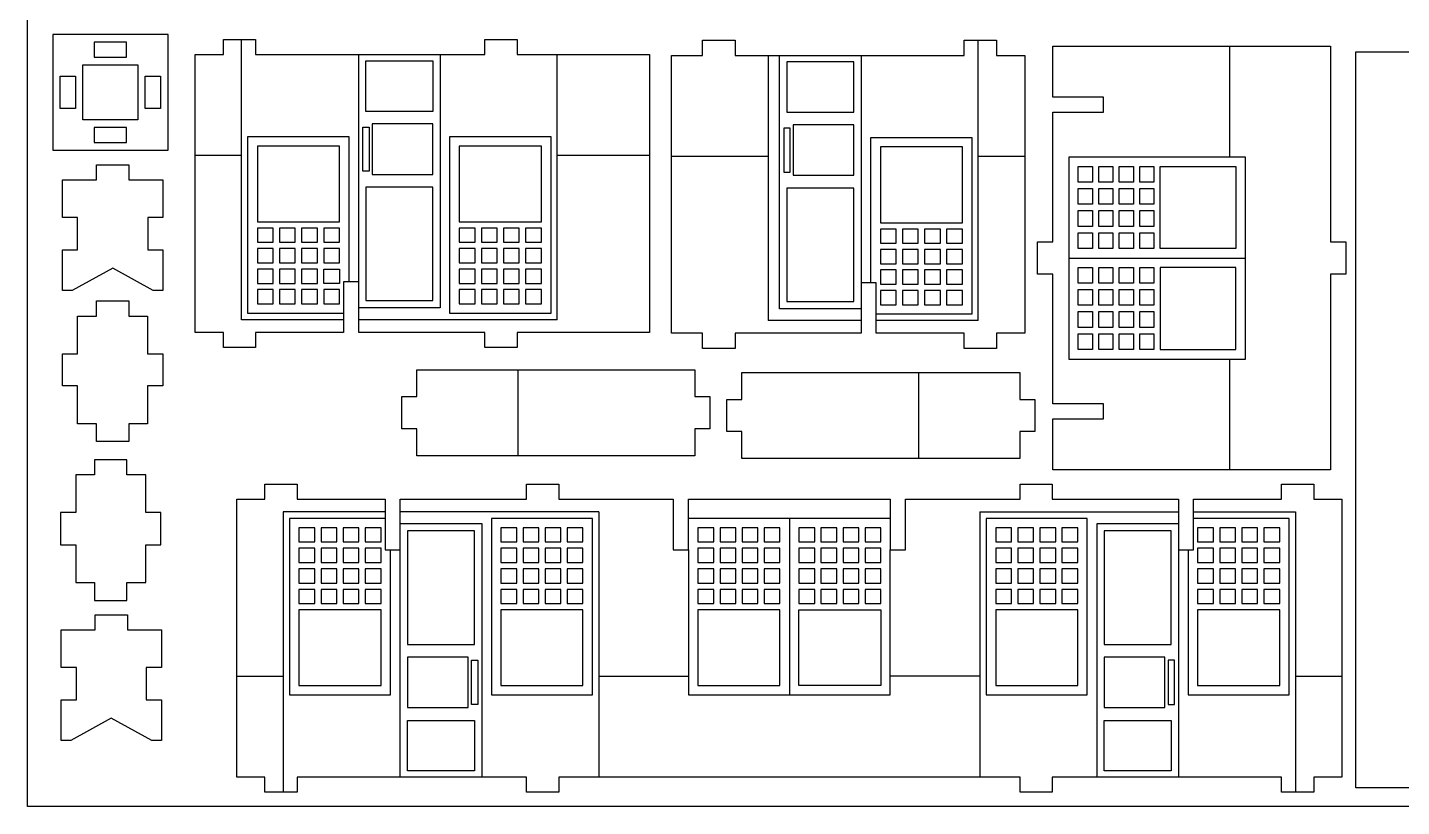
# Model space of a CAD drawing. Extents: x -838 to 1364, y -546 to 1034.
# Drawn here: x -838 to 252, y -546 to 72 of the extents above; entities that cross this region are included whole.
import ezdxf

# ---------------------------------------------------------------- set-up
doc = ezdxf.new("R2010")
doc.units = 0
doc.header["$MEASUREMENT"] = 0
doc.layers.get('0').update_dxf_attribs({"linetype": 'CONTINUOUS'})
doc.layers.add('ENGRAVING', color=1, linetype='CONTINUOUS')

msp = doc.modelspace()

# ---------------------------------------------------------------- linework, layer by layer
for points in [[(-838.4, -546.3), (-838.4, 1033.6), (1363.7, 1033.6), (1363.7, -546.3)], [(-818.4, -25.6), (-726.9, -25.6), (-726.9, 66), (-818.4, 66)], [(-759.8, 48), (-759.8, 60), (-785.5, 60), (-785.5, 48)], [(-705.4, -170.2), (-705.4, -29.9), (-705.4, 50.2), (-683, 50.2), (-683, 62.2), (-668.5, 62.2), (-657.4, 62.2), (-657.4, 50.2), (-575.6, 50.2), (-511, 50.2), (-475.5, 50.2), (-475.5, 62.2), (-449.9, 62.2), (-449.9, 50.2), (-418.2, 50.2), (-344.9, 50.2), (-344.9, -170.2), (-449.9, -170.2), (-449.9, -182.2), (-475.5, -182.2), (-475.5, -170.2), (-575.6, -170.2), (-575.6, -160.1), (-575.6, -150.8), (-575.6, -130.1), (-583.4, -130.1), (-587.6, -130.1), (-587.6, -155.1), (-587.6, -160.1), (-587.6, -170.2), (-657.4, -170.2), (-657.4, -182.2), (-683, -182.2), (-683, -170.2)], [(-327.6, -170.9), (-327.6, -30.6), (-327.6, 49.5), (-302.8, 49.5), (-302.8, 61.5), (-277.1, 61.5), (-277.1, 49.5), (-250.9, 49.5), (-241.7, 49.5), (-177, 49.5), (-95.3, 49.5), (-95.3, 61.5), (-84.2, 61.5), (-69.6, 61.5), (-69.6, 49.5), (-47.3, 49.5), (-47.3, -30.6), (-47.3, -170.9), (-69.6, -170.9), (-69.6, -182.9), (-95.3, -182.9), (-95.3, -170.9), (-165, -170.9), (-165, -160.8), (-165, -155.8), (-165, -130.8), (-169.3, -130.8), (-177, -130.8), (-177, -151.5), (-177, -160.8), (-177, -170.9), (-277.1, -170.9), (-277.1, -182.9), (-302.8, -182.9), (-302.8, -170.9)], [(-25, -279.3), (-25, -238.8), (15.1, -238.8), (15.1, -226.8), (-25, -226.8), (-25, -124), (-37, -124), (-37, -98.4), (-25, -98.4), (-25, 4.4), (15.1, 4.4), (15.1, 16.4), (-25, 16.4), (-25, 56.9), (115.3, 56.9), (195.4, 56.9), (195.4, -98.4), (207.4, -98.4), (207.4, -124), (195.4, -124), (195.4, -279.3), (115.3, -279.3)], [(215.4, -531.5), (215.4, 52.3), (1339.9, 52.3), (1339.9, -531.5)], [(-812.4, 7.4), (-812.4, 33), (-800.4, 33), (-800.4, 7.4)], [(-794.4, -1.6), (-794.4, 42), (-750.9, 42), (-750.9, -1.6)], [(-744.9, 7.4), (-744.9, 33), (-732.9, 33), (-732.9, 7.4)], [(-785.5, -7.6), (-785.5, -19.6), (-759.8, -19.6), (-759.8, -7.6)], [(-656, -82.5), (-590.9, -82.5), (-590.9, -22.4), (-656, -22.4)], [(-495.8, -82.5), (-430.7, -82.5), (-430.7, -22.4), (-495.8, -22.4)], [(-161.8, -83.2), (-96.7, -83.2), (-96.7, -23.1), (-161.8, -23.1)], [(-810.6, -137), (-810.6, -104.7), (-798.6, -104.7), (-798.6, -79.1), (-810.6, -79.1), (-810.6, -49.2), (-783.6, -49.2), (-783.6, -37.2), (-758, -37.2), (-758, -49.2), (-731, -49.2), (-731, -79.1), (-743, -79.1), (-743, -104.7), (-731, -104.7), (-731, -137), (-738.8, -137), (-770.8, -119.3), (-802.9, -137)], [(-4.8, -51.1), (-4.8, -38.6), (6.4, -38.6), (6.4, -51.1)], [(11.4, -51.1), (11.4, -38.6), (22.7, -38.6), (22.7, -51.1)], [(27.7, -51.1), (27.7, -38.6), (39, -38.6), (39, -51.1)], [(44, -51.1), (44, -38.6), (55.2, -38.6), (55.2, -51.1)], [(60.2, -103.7), (60.2, -38.6), (120.3, -38.6), (120.3, -103.7)], [(-4.8, -68.6), (-4.8, -56.1), (6.4, -56.1), (6.4, -68.6)], [(11.4, -68.6), (11.4, -56.1), (22.7, -56.1), (22.7, -68.6)], [(27.7, -68.6), (27.7, -56.1), (39, -56.1), (39, -68.6)], [(44, -68.6), (44, -56.1), (55.2, -56.1), (55.2, -68.6)], [(-4.8, -86.2), (-4.8, -73.6), (6.4, -73.6), (6.4, -86.2)], [(11.4, -86.2), (11.4, -73.6), (22.7, -73.6), (22.7, -86.2)], [(27.7, -86.2), (27.7, -73.6), (39, -73.6), (39, -86.2)], [(44, -86.2), (44, -73.6), (55.2, -73.6), (55.2, -86.2)], [(-656, -98.7), (-643.4, -98.7), (-643.4, -87.5), (-656, -87.5)], [(-638.4, -98.7), (-625.9, -98.7), (-625.9, -87.5), (-638.4, -87.5)], [(-620.9, -98.7), (-608.4, -98.7), (-608.4, -87.5), (-620.9, -87.5)], [(-603.4, -98.7), (-590.9, -98.7), (-590.9, -87.5), (-603.4, -87.5)], [(-495.8, -98.7), (-483.2, -98.7), (-483.2, -87.5), (-495.8, -87.5)], [(-478.2, -98.7), (-465.7, -98.7), (-465.7, -87.5), (-478.2, -87.5)], [(-460.7, -87.5), (-460.7, -98.7), (-448.2, -98.7), (-448.2, -87.5)], [(-443.2, -98.7), (-430.7, -98.7), (-430.7, -87.5), (-443.2, -87.5)], [(-161.8, -99.5), (-149.3, -99.5), (-149.3, -88.2), (-161.8, -88.2)], [(-144.3, -99.5), (-131.7, -99.5), (-131.7, -88.2), (-144.3, -88.2)], [(-126.7, -88.2), (-126.7, -99.5), (-114.2, -99.5), (-114.2, -88.2)], [(-96.7, -99.5), (-96.7, -88.2), (-109.2, -88.2), (-109.2, -99.5)], [(-4.8, -103.7), (-4.8, -91.2), (6.4, -91.2), (6.4, -103.7)], [(11.4, -103.7), (11.4, -91.2), (22.7, -91.2), (22.7, -103.7)], [(27.7, -103.7), (27.7, -91.2), (39, -91.2), (39, -103.7)], [(44, -103.7), (44, -91.2), (55.2, -91.2), (55.2, -103.7)], [(-656, -115), (-643.4, -115), (-643.4, -103.7), (-656, -103.7)], [(-638.4, -115), (-625.9, -115), (-625.9, -103.7), (-638.4, -103.7)], [(-620.9, -115), (-608.4, -115), (-608.4, -103.7), (-620.9, -103.7)], [(-603.4, -115), (-590.9, -115), (-590.9, -103.7), (-603.4, -103.7)], [(-495.8, -103.7), (-495.8, -115), (-483.2, -115), (-483.2, -103.7)], [(-478.2, -115), (-465.7, -115), (-465.7, -103.7), (-478.2, -103.7)], [(-460.7, -115), (-448.2, -115), (-448.2, -103.7), (-460.7, -103.7)], [(-443.2, -115), (-430.7, -115), (-430.7, -103.7), (-443.2, -103.7)], [(-161.8, -115.7), (-149.3, -115.7), (-149.3, -104.5), (-161.8, -104.5)], [(-144.3, -115.7), (-131.7, -115.7), (-131.7, -104.5), (-144.3, -104.5)], [(-126.7, -104.5), (-126.7, -115.7), (-114.2, -115.7), (-114.2, -104.5)], [(-109.2, -104.5), (-109.2, -115.7), (-96.7, -115.7), (-96.7, -104.5)], [(-4.8, -131.2), (-4.8, -118.7), (6.4, -118.7), (6.4, -131.2)], [(11.4, -131.2), (11.4, -118.7), (22.7, -118.7), (22.7, -131.2)], [(27.7, -131.2), (27.7, -118.7), (39, -118.7), (39, -131.2)], [(44, -131.2), (44, -118.7), (55.2, -118.7), (55.2, -131.2)], [(60.2, -118.7), (60.2, -183.8), (120.3, -183.8), (120.3, -118.7)], [(-656, -131.3), (-643.4, -131.3), (-643.4, -120), (-656, -120)], [(-638.4, -131.3), (-625.9, -131.3), (-625.9, -120), (-638.4, -120)], [(-620.9, -131.3), (-608.4, -131.3), (-608.4, -120), (-620.9, -120)], [(-603.4, -131.3), (-603.4, -120), (-590.9, -120), (-590.9, -131.3)], [(-495.8, -131.3), (-483.2, -131.3), (-483.2, -120), (-495.8, -120)], [(-478.2, -131.3), (-465.7, -131.3), (-465.7, -120), (-478.2, -120)], [(-460.7, -131.3), (-448.2, -131.3), (-448.2, -120), (-460.7, -120)], [(-443.2, -120), (-443.2, -131.3), (-430.7, -131.3), (-430.7, -120)], [(-161.8, -120.7), (-161.8, -132), (-149.3, -132), (-149.3, -120.7)], [(-144.3, -132), (-131.7, -132), (-131.7, -120.7), (-144.3, -120.7)], [(-126.7, -132), (-114.2, -132), (-114.2, -120.7), (-126.7, -120.7)], [(-109.2, -132), (-96.7, -132), (-96.7, -120.7), (-109.2, -120.7)], [(-656, -147.6), (-643.4, -147.6), (-643.4, -136.3), (-656, -136.3)], [(-638.4, -147.6), (-625.9, -147.6), (-625.9, -136.3), (-638.4, -136.3)], [(-620.9, -147.6), (-608.4, -147.6), (-608.4, -136.3), (-620.9, -136.3)], [(-603.4, -147.6), (-590.9, -147.6), (-590.9, -136.3), (-603.4, -136.3)], [(-495.8, -147.6), (-483.2, -147.6), (-483.2, -136.3), (-495.8, -136.3)], [(-478.2, -147.6), (-465.7, -147.6), (-465.7, -136.3), (-478.2, -136.3)], [(-460.7, -147.6), (-448.2, -147.6), (-448.2, -136.3), (-460.7, -136.3)], [(-443.2, -147.6), (-430.7, -147.6), (-430.7, -136.3), (-443.2, -136.3)], [(-161.8, -137), (-161.8, -148.3), (-149.3, -148.3), (-149.3, -137)], [(-144.3, -148.3), (-131.7, -148.3), (-131.7, -137), (-144.3, -137)], [(-126.7, -148.3), (-114.2, -148.3), (-114.2, -137), (-126.7, -137)], [(-109.2, -148.3), (-96.7, -148.3), (-96.7, -137), (-109.2, -137)], [(-4.8, -148.7), (-4.8, -136.2), (6.4, -136.2), (6.4, -148.7)], [(11.4, -148.7), (11.4, -136.2), (22.7, -136.2), (22.7, -148.7)], [(27.7, -148.7), (27.7, -136.2), (39, -136.2), (39, -148.7)], [(44, -148.7), (44, -136.2), (55.2, -136.2), (55.2, -148.7)], [(-798.7, -242.6), (-798.7, -212.7), (-810.7, -212.7), (-810.7, -187.1), (-798.7, -187.1), (-798.7, -157.2), (-783.7, -157.2), (-783.7, -145.2), (-758.1, -145.2), (-758.1, -157.2), (-743.1, -157.2), (-743.1, -187.1), (-731.1, -187.1), (-731.1, -212.7), (-743.1, -212.7), (-743.1, -242.6), (-758.1, -242.6), (-758.1, -256.8), (-783.7, -256.8), (-783.7, -242.6)], [(-4.8, -166.3), (-4.8, -153.7), (6.4, -153.7), (6.4, -166.3)], [(11.4, -166.3), (11.4, -153.7), (22.7, -153.7), (22.7, -166.3)], [(27.7, -166.3), (27.7, -153.7), (39, -153.7), (39, -166.3)], [(44, -166.3), (44, -153.7), (55.2, -153.7), (55.2, -166.3)], [(-4.8, -183.8), (-4.8, -171.3), (6.4, -171.3), (6.4, -183.8)], [(11.4, -183.8), (11.4, -171.3), (22.7, -171.3), (22.7, -183.8)], [(27.7, -183.8), (27.7, -171.3), (39, -171.3), (39, -183.8)], [(44, -183.8), (44, -171.3), (55.2, -171.3), (55.2, -183.8)], [(-529.5, -268), (-529.5, -246.8), (-541.5, -246.8), (-541.5, -221.1), (-529.5, -221.1), (-529.5, -199.9), (-449.4, -199.9), (-309.1, -199.9), (-309.1, -221.1), (-297.1, -221.1), (-297.1, -246.8), (-309.1, -246.8), (-309.1, -268), (-449.4, -268)], [(-271.6, -270.1), (-271.6, -248.9), (-283.6, -248.9), (-283.6, -223.3), (-271.6, -223.3), (-271.6, -202), (-131.3, -202), (-51.2, -202), (-51.2, -223.3), (-39.2, -223.3), (-39.2, -248.9), (-51.2, -248.9), (-51.2, -270.1), (-131.3, -270.1)], [(-800.1, -368.6), (-785.1, -368.6), (-785.1, -382.8), (-759.5, -382.8), (-759.5, -368.6), (-744.5, -368.6), (-744.5, -338.7), (-732.5, -338.7), (-732.5, -313.1), (-744.5, -313.1), (-744.5, -283.2), (-759.5, -283.2), (-759.5, -271.2), (-785.1, -271.2), (-785.1, -283.2), (-800.1, -283.2), (-800.1, -313.1), (-812.1, -313.1), (-812.1, -338.7), (-800.1, -338.7)], [(-672.4, -522.9), (-672.4, -442.8), (-672.4, -302.5), (-650, -302.5), (-650, -290.5), (-624.4, -290.5), (-624.4, -302.5), (-554.6, -302.5), (-554.6, -312.6), (-554.6, -317.7), (-554.6, -342.6), (-550.4, -342.6), (-542.6, -342.6), (-542.6, -321.9), (-542.6, -312.6), (-542.6, -302.5), (-442.5, -302.5), (-442.5, -290.5), (-416.9, -290.5), (-416.9, -302.5), (-326.1, -302.5), (-326.1, -342.6), (-314.1, -342.6), (-314.1, -302.5), (-153.9, -302.5), (-153.9, -317.7), (-153.9, -342.6), (-141.9, -342.6), (-141.9, -302.5), (-51, -302.5), (-51, -290.5), (-25.4, -290.5), (-25.4, -302.5), (74.7, -302.5), (74.7, -342.6), (82.4, -342.6), (86.7, -342.6), (86.7, -317.7), (86.7, -312.6), (86.7, -302.5), (156.4, -302.5), (156.4, -290.5), (182.1, -290.5), (182.1, -302.5), (204.4, -302.5), (204.4, -442.8), (204.4, -522.9), (182.1, -522.9), (182.1, -534.9), (167.5, -534.9), (156.4, -534.9), (156.4, -522.9), (74.7, -522.9), (10.1, -522.9), (-25.4, -522.9), (-25.4, -534.9), (-51, -534.9), (-51, -522.9), (-82.8, -522.9), (-385.2, -522.9), (-416.9, -522.9), (-416.9, -534.9), (-442.5, -534.9), (-442.5, -522.9), (-478, -522.9), (-542.6, -522.9), (-624.4, -522.9), (-624.4, -534.9), (-635.5, -534.9), (-650, -534.9), (-650, -522.9)], [(-610.4, -325.2), (-623, -325.2), (-623, -336.4), (-610.4, -336.4)], [(-592.9, -336.4), (-592.9, -325.2), (-605.4, -325.2), (-605.4, -336.4)], [(-587.9, -336.4), (-575.4, -336.4), (-575.4, -325.2), (-587.9, -325.2)], [(-570.4, -336.4), (-557.9, -336.4), (-557.9, -325.2), (-570.4, -325.2)], [(-462.8, -325.2), (-462.8, -336.4), (-450.2, -336.4), (-450.2, -325.2)], [(-445.2, -325.2), (-445.2, -336.4), (-432.7, -336.4), (-432.7, -325.2)], [(-427.7, -336.4), (-415.2, -336.4), (-415.2, -325.2), (-427.7, -325.2)], [(-410.2, -336.4), (-397.7, -336.4), (-397.7, -325.2), (-410.2, -325.2)], [(-306.6, -336.4), (-294, -336.4), (-294, -325.2), (-306.6, -325.2)], [(-289, -336.4), (-276.5, -336.4), (-276.5, -325.2), (-289, -325.2)], [(-271.5, -336.4), (-259, -336.4), (-259, -325.2), (-271.5, -325.2)], [(-254, -336.4), (-241.5, -336.4), (-241.5, -325.2), (-254, -325.2)], [(-226.5, -336.4), (-213.9, -336.4), (-213.9, -325.2), (-226.5, -325.2)], [(-208.9, -336.4), (-196.4, -336.4), (-196.4, -325.2), (-208.9, -325.2)], [(-191.4, -336.4), (-178.9, -336.4), (-178.9, -325.2), (-191.4, -325.2)], [(-173.9, -336.4), (-161.4, -336.4), (-161.4, -325.2), (-173.9, -325.2)], [(-70.3, -336.4), (-57.7, -336.4), (-57.7, -325.2), (-70.3, -325.2)], [(-52.7, -336.4), (-40.2, -336.4), (-40.2, -325.2), (-52.7, -325.2)], [(-35.2, -336.4), (-22.7, -336.4), (-22.7, -325.2), (-35.2, -325.2)], [(-17.7, -336.4), (-5.2, -336.4), (-5.2, -325.2), (-17.7, -325.2)], [(89.9, -336.4), (102.5, -336.4), (102.5, -325.2), (89.9, -325.2)], [(107.5, -336.4), (120, -336.4), (120, -325.2), (107.5, -325.2)], [(125, -336.4), (137.5, -336.4), (137.5, -325.2), (125, -325.2)], [(142.5, -336.4), (155, -336.4), (155, -325.2), (142.5, -325.2)], [(-623, -352.7), (-610.4, -352.7), (-610.4, -341.4), (-623, -341.4)], [(-605.4, -352.7), (-592.9, -352.7), (-592.9, -341.4), (-605.4, -341.4)], [(-575.4, -352.7), (-575.4, -341.4), (-587.9, -341.4), (-587.9, -352.7)], [(-570.4, -352.7), (-557.9, -352.7), (-557.9, -341.4), (-570.4, -341.4)], [(-462.8, -352.7), (-450.2, -352.7), (-450.2, -341.4), (-462.8, -341.4)], [(-445.2, -352.7), (-432.7, -352.7), (-432.7, -341.4), (-445.2, -341.4)], [(-427.7, -352.7), (-415.2, -352.7), (-415.2, -341.4), (-427.7, -341.4)], [(-410.2, -352.7), (-397.7, -352.7), (-397.7, -341.4), (-410.2, -341.4)], [(-306.6, -352.7), (-294, -352.7), (-294, -341.4), (-306.6, -341.4)], [(-289, -352.7), (-276.5, -352.7), (-276.5, -341.4), (-289, -341.4)], [(-271.5, -352.7), (-259, -352.7), (-259, -341.4), (-271.5, -341.4)], [(-254, -352.7), (-241.5, -352.7), (-241.5, -341.4), (-254, -341.4)], [(-226.5, -352.7), (-213.9, -352.7), (-213.9, -341.4), (-226.5, -341.4)], [(-208.9, -352.7), (-196.4, -352.7), (-196.4, -341.4), (-208.9, -341.4)], [(-191.4, -352.7), (-178.9, -352.7), (-178.9, -341.4), (-191.4, -341.4)], [(-173.9, -352.7), (-161.4, -352.7), (-161.4, -341.4), (-173.9, -341.4)], [(-70.3, -352.7), (-57.7, -352.7), (-57.7, -341.4), (-70.3, -341.4)], [(-52.7, -341.4), (-52.7, -352.7), (-40.2, -352.7), (-40.2, -341.4)], [(-35.2, -352.7), (-22.7, -352.7), (-22.7, -341.4), (-35.2, -341.4)], [(-17.7, -352.7), (-5.2, -352.7), (-5.2, -341.4), (-17.7, -341.4)], [(89.9, -352.7), (102.5, -352.7), (102.5, -341.4), (89.9, -341.4)], [(107.5, -352.7), (120, -352.7), (120, -341.4), (107.5, -341.4)], [(125, -352.7), (137.5, -352.7), (137.5, -341.4), (125, -341.4)], [(142.5, -352.7), (155, -352.7), (155, -341.4), (142.5, -341.4)], [(-623, -369), (-610.4, -369), (-610.4, -357.7), (-623, -357.7)], [(-605.4, -369), (-592.9, -369), (-592.9, -357.7), (-605.4, -357.7)], [(-587.9, -357.7), (-587.9, -369), (-575.4, -369), (-575.4, -357.7)], [(-570.4, -357.7), (-570.4, -369), (-557.9, -369), (-557.9, -357.7)], [(-462.8, -369), (-450.2, -369), (-450.2, -357.7), (-462.8, -357.7)], [(-445.2, -369), (-432.7, -369), (-432.7, -357.7), (-445.2, -357.7)], [(-427.7, -357.7), (-427.7, -369), (-415.2, -369), (-415.2, -357.7)], [(-410.2, -369), (-397.7, -369), (-397.7, -357.7), (-410.2, -357.7)], [(-306.6, -369), (-294, -369), (-294, -357.7), (-306.6, -357.7)], [(-289, -369), (-276.5, -369), (-276.5, -357.7), (-289, -357.7)], [(-271.5, -369), (-259, -369), (-259, -357.7), (-271.5, -357.7)], [(-254, -369), (-241.5, -369), (-241.5, -357.7), (-254, -357.7)], [(-226.5, -369), (-213.9, -369), (-213.9, -357.7), (-226.5, -357.7)], [(-208.9, -357.7), (-208.9, -369), (-196.4, -369), (-196.4, -357.7)], [(-191.4, -369), (-178.9, -369), (-178.9, -357.7), (-191.4, -357.7)], [(-173.9, -369), (-161.4, -369), (-161.4, -357.7), (-173.9, -357.7)], [(-70.3, -369), (-57.7, -369), (-57.7, -357.7), (-70.3, -357.7)], [(-52.7, -369), (-40.2, -369), (-40.2, -357.7), (-52.7, -357.7)], [(-35.2, -369), (-22.7, -369), (-22.7, -357.7), (-35.2, -357.7)], [(-17.7, -369), (-5.2, -369), (-5.2, -357.7), (-17.7, -357.7)], [(89.9, -369), (102.5, -369), (102.5, -357.7), (89.9, -357.7)], [(120, -369), (120, -357.7), (107.5, -357.7), (107.5, -369)], [(125, -369), (137.5, -369), (137.5, -357.7), (125, -357.7)], [(142.5, -369), (155, -369), (155, -357.7), (142.5, -357.7)], [(-623, -385.2), (-610.4, -385.2), (-610.4, -374), (-623, -374)], [(-605.4, -385.2), (-592.9, -385.2), (-592.9, -374), (-605.4, -374)], [(-587.9, -385.2), (-575.4, -385.2), (-575.4, -374), (-587.9, -374)], [(-570.4, -385.2), (-557.9, -385.2), (-557.9, -374), (-570.4, -374)], [(-462.8, -385.2), (-450.2, -385.2), (-450.2, -374), (-462.8, -374)], [(-445.2, -385.2), (-432.7, -385.2), (-432.7, -374), (-445.2, -374)], [(-427.7, -385.2), (-415.2, -385.2), (-415.2, -374), (-427.7, -374)], [(-410.2, -385.2), (-397.7, -385.2), (-397.7, -374), (-410.2, -374)], [(-306.6, -385.2), (-294, -385.2), (-294, -374), (-306.6, -374)], [(-289, -385.2), (-276.5, -385.2), (-276.5, -374), (-289, -374)], [(-271.5, -385.2), (-259, -385.2), (-259, -374), (-271.5, -374)], [(-254, -385.2), (-241.5, -385.2), (-241.5, -374), (-254, -374)], [(-226.5, -385.2), (-213.9, -385.2), (-213.9, -374), (-226.5, -374)], [(-208.9, -385.2), (-196.4, -385.2), (-196.4, -374), (-208.9, -374)], [(-191.4, -385.2), (-178.9, -385.2), (-178.9, -374), (-191.4, -374)], [(-173.9, -385.2), (-161.4, -385.2), (-161.4, -374), (-173.9, -374)], [(-70.3, -385.2), (-57.7, -385.2), (-57.7, -374), (-70.3, -374)], [(-52.7, -385.2), (-40.2, -385.2), (-40.2, -374), (-52.7, -374)], [(-35.2, -385.2), (-22.7, -385.2), (-22.7, -374), (-35.2, -374)], [(-17.7, -385.2), (-5.2, -385.2), (-5.2, -374), (-17.7, -374)], [(89.9, -385.2), (102.5, -385.2), (102.5, -374), (89.9, -374)], [(107.5, -385.2), (120, -385.2), (120, -374), (107.5, -374)], [(137.5, -385.2), (137.5, -374), (125, -374), (125, -385.2)], [(142.5, -385.2), (155, -385.2), (155, -374), (142.5, -374)], [(-623, -450.3), (-557.9, -450.3), (-557.9, -390.2), (-623, -390.2)], [(-462.8, -450.3), (-397.7, -450.3), (-397.7, -390.2), (-462.8, -390.2)], [(-306.6, -450.3), (-241.5, -450.3), (-241.5, -390.2), (-306.6, -390.2)], [(-226.5, -390.2), (-161.4, -390.2), (-161.4, -450.3), (-226.5, -450.3)], [(-70.3, -450.3), (-5.2, -450.3), (-5.2, -390.2), (-70.3, -390.2)], [(89.9, -450.3), (155, -450.3), (155, -390.2), (89.9, -390.2)], [(-811.6, -494), (-811.6, -461.7), (-799.6, -461.7), (-799.6, -436.1), (-811.6, -436.1), (-811.6, -406.2), (-784.7, -406.2), (-784.7, -394.2), (-759, -394.2), (-759, -406.2), (-732.1, -406.2), (-732.1, -436.1), (-744.1, -436.1), (-744.1, -461.7), (-732.1, -461.7), (-732.1, -494), (-739.8, -494), (-771.9, -476.3), (-803.9, -494)]]:
    msp.add_lwpolyline(points, close=True)
at = {"layer": 'ENGRAVING'}
for points in [[(-668.5, -29.9), (-668.5, 62.2)], [(-84.2, -30.6), (-84.2, 61.5)], [(115.3, 56.9), (115.3, -31.1)], [(-575.6, -130.1), (-575.6, 50.2)], [(-511, 50.2), (-511, -150.8)], [(-344.9, -29.9), (-418.2, -29.9), (-418.2, 50.2)], [(-250.9, 49.5), (-250.9, -30.6)], [(-241.7, -151.5), (-241.7, 49.5)], [(-177, 49.5), (-177, -130.8)], [(-663.5, -14.9), (-583.4, -14.9)], [(-663.5, -155.1), (-663.5, -14.9)], [(-583.4, -14.9), (-583.4, -130.1)], [(-503.3, -14.9), (-423.2, -14.9)], [(-503.3, -155.1), (-503.3, -14.9)], [(-423.2, -14.9), (-423.2, -155.1)], [(-169.3, -130.8), (-169.3, -15.6), (-89.2, -15.6), (-89.2, -155.8)], [(-668.5, -29.9), (-705.4, -29.9)], [(-587.6, -160.1), (-668.5, -160.1), (-668.5, -29.9)], [(-418.2, -160.1), (-418.2, -29.9)], [(-250.9, -30.6), (-327.6, -30.6)], [(-250.9, -30.6), (-250.9, -160.8)], [(-84.2, -160.8), (-84.2, -30.6)], [(-47.3, -30.6), (-84.2, -30.6)], [(115.3, -31.1), (-12.4, -31.1), (-12.4, -111.2), (-12.4, -191.3), (115.3, -191.3)], [(127.8, -111.2), (127.8, -31.1), (115.3, -31.1)], [(-12.4, -111.2), (127.8, -111.2)], [(115.3, -191.3), (127.8, -191.3), (127.8, -111.2)], [(-511, -150.8), (-575.6, -150.8)], [(-177, -151.5), (-241.7, -151.5)], [(-587.6, -155.1), (-663.5, -155.1)], [(-418.2, -160.1), (-575.6, -160.1)], [(-423.2, -155.1), (-503.3, -155.1)], [(-177, -160.8), (-250.9, -160.8)], [(-89.2, -155.8), (-165, -155.8)], [(-84.2, -160.8), (-165, -160.8)], [(115.3, -191.3), (115.3, -279.3)], [(-449.4, -199.9), (-449.4, -268)], [(-131.3, -270.1), (-131.3, -202)], [(-554.6, -312.6), (-635.5, -312.6), (-635.5, -442.8)], [(-385.2, -312.6), (-542.6, -312.6)], [(-385.2, -312.6), (-385.2, -442.8)], [(-82.8, -312.6), (-82.8, -442.8)], [(-82.8, -312.6), (74.7, -312.6)], [(86.7, -312.6), (167.5, -312.6)], [(167.5, -312.6), (167.5, -442.8)], [(-554.6, -317.7), (-630.5, -317.7)], [(-630.5, -317.7), (-630.5, -457.8)], [(-542.6, -321.9), (-478, -321.9), (-478, -522.9)], [(-234, -317.7), (-314.1, -317.7)], [(-234, -317.7), (-234, -457.8)], [(-153.9, -317.7), (-234, -317.7)], [(10.1, -522.9), (10.1, -321.9), (74.7, -321.9)], [(162.5, -317.7), (86.7, -317.7)], [(162.5, -457.8), (162.5, -317.7)], [(-550.4, -457.8), (-550.4, -342.6)], [(-542.6, -522.9), (-542.6, -342.6)], [(-314.1, -342.6), (-314.1, -442.8)], [(-153.9, -442.8), (-153.9, -342.6)], [(74.7, -342.6), (74.7, -522.9)], [(82.4, -342.6), (82.4, -457.8)], [(-672.4, -442.8), (-635.5, -442.8)], [(-635.5, -442.8), (-635.5, -534.9)], [(-385.2, -442.8), (-314.1, -442.8)], [(-385.2, -442.8), (-385.2, -522.9)], [(-314.1, -442.8), (-314.1, -457.8)], [(-82.8, -442.8), (-153.9, -442.8)], [(-153.9, -457.8), (-153.9, -442.8)], [(-82.8, -442.8), (-82.8, -522.9)], [(167.5, -442.8), (204.4, -442.8)], [(167.5, -442.8), (167.5, -534.9)], [(-630.5, -457.8), (-550.4, -457.8)], [(-314.1, -457.8), (-234, -457.8)], [(-234, -457.8), (-153.9, -457.8)], [(82.4, -457.8), (162.5, -457.8)]]:
    msp.add_lwpolyline(points, dxfattribs=at)
for points in [[(-569.9, 5.1), (-569.9, 45.2), (-516.7, 45.2), (-516.7, 5.1)], [(-235.9, 4.4), (-182.8, 4.4), (-182.8, 44.5), (-235.9, 44.5)], [(-572.4, -42.4), (-572.4, -7.4), (-567.4, -7.4), (-567.4, -42.4)], [(-564.9, -44.9), (-516.7, -44.9), (-516.7, -4.9), (-564.9, -4.9)], [(-233.4, -43.1), (-233.4, -8.1), (-238.4, -8.1), (-238.4, -43.1)], [(-230.9, -45.6), (-182.8, -45.6), (-182.8, -5.6), (-230.9, -5.6)], [(-569.9, -145), (-516.7, -145), (-516.7, -54.9), (-569.9, -54.9)], [(-235.9, -145.8), (-182.8, -145.8), (-182.8, -55.7), (-235.9, -55.7)], [(-470.3, -457.8), (-390.2, -457.8), (-390.2, -317.7), (-470.3, -317.7)], [(2.3, -457.8), (2.3, -317.7), (-77.8, -317.7), (-77.8, -457.8)], [(-536.9, -327.7), (-536.9, -417.8), (-483.7, -417.8), (-483.7, -327.7)], [(15.8, -417.8), (69, -417.8), (69, -327.7), (15.8, -327.7)], [(-536.9, -427.8), (-536.9, -467.8), (-488.7, -467.8), (-488.7, -427.8)], [(-486.2, -430.3), (-481.2, -430.3), (-481.2, -465.3), (-486.2, -465.3)], [(15.8, -467.8), (64, -467.8), (64, -427.8), (15.8, -427.8)], [(66.5, -465.3), (71.5, -465.3), (71.5, -430.3), (66.5, -430.3)], [(-483.7, -517.9), (-536.9, -517.9), (-536.9, -477.9), (-483.7, -477.9)], [(69, -477.9), (69, -517.9), (15.8, -517.9), (15.8, -477.9)]]:
    msp.add_lwpolyline(points, close=True, dxfattribs=at)

doc.saveas('drawing.dxf')
